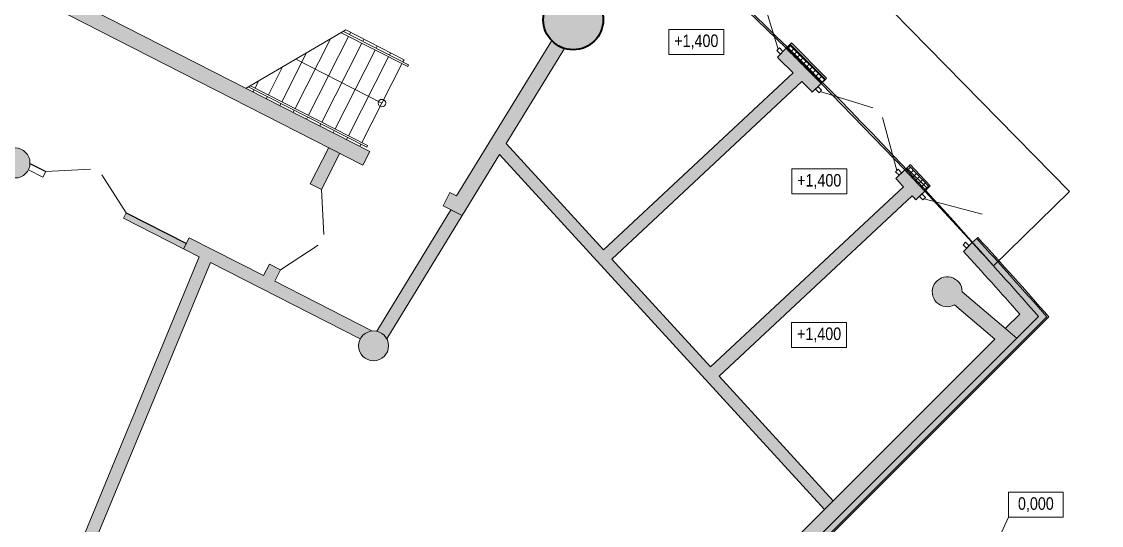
# Model space of a CAD drawing. Header units: millimetres. Extents: x 72919 to 485785, y -53256 to 338519.
# Drawn here: x 356589 to 378206, y 221098 to 231175 of the extents above; entities that cross this region are included whole.
import ezdxf

# ---------------------------------------------------------------- set-up
doc = ezdxf.new("R2010")
doc.units = ezdxf.units.MM
for name, color, linetype, lineweight in [('door', 177, 'Continuous', 9), ('h', 7, 'Continuous', 9), ('stairs', 4, 'Continuous', 5), ('wall', 5, 'Continuous', 40)]:
    doc.layers.add(name, color=color, linetype=linetype, lineweight=lineweight)
doc.styles.add('Шрифт надписей', font='ARIALN.TTF')

# ---------------------------------------------------------------- blocks, each defined once
blk = doc.blocks.new('Колонна ∅1200')
at = {"lineweight": 9, "ltscale": 400, "true_color": 0x000000}
h = blk.add_hatch(color=18, dxfattribs=at)
h.dxf.hatch_style = 1
edge = h.paths.add_edge_path()
edge.add_arc((0, 0), 600, 0, 360)
at = {"color": 18, "ltscale": 400, "true_color": 0x000000}
blk.add_circle((0, 0), 600, dxfattribs=at)

msp = doc.modelspace()

# ---------------------------------------------------------------- hatches: boundary and pattern name
at = {"ltscale": 500, "true_color": 0x000000}
h = msp.add_hatch(color=18, dxfattribs=at)
h.dxf.hatch_style = 1
h.paths.add_polyline_path([(363559.44563, 228573.96813), (363423.24908, 228306.66587), (357524.2839, 231312.32217), (357572.96958, 231431.32655), (357638.80496, 231590.66859)])
edge = h.paths.add_edge_path()
edge.add_line((366183.64011, 231782.26559), (367047.06949, 231342.32255))
edge.add_arc((367632.79563, 231212.22684), 600, 167.477312248, 224.022283272)
edge.add_line((367201.35388, 230795.26399), (365295.96751, 227686.27673))
edge.add_line((365295.96751, 227686.27673), (365163.28113, 227756.83185))
edge.add_line((365163.28113, 227756.83185), (365027.06264, 227489.48655))
edge.add_line((365027.06264, 227489.48655), (365408.35088, 227295.21156))
edge.add_line((365408.35088, 227295.21156), (367457.14537, 230638.51351))
edge.add_arc((367632.79563, 231212.22684), 600, 252.977307644, 498.522287876)
edge.add_line((367183.26758, 231609.62404), (366319.8382, 232049.56707))
edge.add_line((366319.8382, 232049.56707), (366183.64011, 231782.26559))
edge = h.paths.add_edge_path()
edge.add_line((364579.83122, 232599.45409), (364716.02931, 232866.75557))
edge.add_line((364716.02931, 232866.75557), (359684.70774, 235430.36406))
edge.add_arc((359385.11985, 235414.66944), 299.99872, 2.998834671, 127.50229041)
edge.add_line((359202.48268, 235652.66712), (359087.68878, 235375.49866))
edge.add_arc((359385.06588, 235414.64416), 299.94251, 187.499065476, 217.502295784)
edge.add_line((359147.1128, 235232.04119), (357655.02784, 231629.83405))
edge.add_line((357655.02784, 231629.83405), (357915.66401, 231475.12836))
edge.add_line((357915.66401, 231475.12836), (359424.27766, 235117.23334))
edge.add_arc((359385.11577, 235414.673), 300.00668, 277.50060816, 302.999137291)
edge.add_line((359548.50733, 235163.06377), (364579.83122, 232599.45409))
h = msp.add_hatch(color=18, dxfattribs=at)
h.dxf.hatch_style = 1
edge = h.paths.add_edge_path()
edge.add_arc((336810.43379, 180914.99944), 58990, 54.4763461264, 54.7241800759)
edge.add_line((370877.93421, 229073.3374), (368236.38564, 226608.71048))
edge.add_line((368236.38564, 226608.71048), (366290.76832, 228735.17441))
edge.add_line((366290.76832, 228735.17441), (366157.57056, 228517.81715))
edge.add_line((366157.57056, 228517.81715), (372010.44681, 222128.91942))
edge.add_line((372010.44681, 222128.91942), (372170.60006, 222316.43479))
edge.add_line((372170.60006, 222316.43479), (370552.2509, 224083.38856))
edge.add_line((370552.2509, 224083.38856), (373657.78341, 226981.17929))
edge.add_arc((336810.43379, 180914.99944), 58990, 51.3444346551, 51.5898786462)
edge.add_line((373460.10736, 227138.60301), (370383.38306, 224267.74999))
edge.add_line((370383.38306, 224267.74999), (368406.74542, 226425.74113))
edge.add_line((368406.74542, 226425.74113), (371085.92463, 228925.52774))
h.paths.add_polyline_path([(372170.60006, 222316.43479), (372010.44681, 222128.91942), (372662.90963, 221416.70238), (372836.06783, 221589.86057)])
edge = h.paths.add_edge_path()
edge.add_arc((295401.98044, 153531.21201), 108363.62729, 43.124967666, 43.1839497634, ccw=False)
edge.add_line((374492.74059, 227607.70881), (374669.61177, 227784.57999))
edge.add_arc((295401.98044, 153531.21201), 108613.62729, 43.1292850333, 43.4382715468)
edge.add_line((374268.02512, 228210.9752), (374180.09428, 228125.93469))
edge.add_line((374180.09428, 228125.93469), (374155.09428, 228100.93469))
edge.add_line((374155.09428, 228100.93469), (374154.67653, 228101.35243))
edge.add_line((374154.67653, 228101.35243), (374088.30958, 228037.16699))
edge.add_arc((295401.98044, 153531.21201), 108363.62729, 43.3161076353, 43.4368770861, ccw=False)
edge.add_line((374245.18014, 227871.14462), (373460.10736, 227138.60301))
edge.add_arc((336810.43379, 180914.99944), 58990, 51.3444346551, 51.5898786462, ccw=False)
edge.add_line((373657.78341, 226981.17929), (374416.442, 227689.08809))
edge = h.paths.add_edge_path()
edge.add_arc((399148.30661, 256394.25979), 37732.75183, 224.44334147, 224.896352112)
edge.add_line((372418.99961, 229761.48473), (372508.45524, 229847.99991))
edge.add_line((372508.45524, 229847.99991), (372533.45524, 229872.99991))
edge.add_line((372533.45524, 229872.99991), (372533.87299, 229872.58217))
edge.add_line((372533.87299, 229872.58217), (372598.71714, 229935.29486))
edge.add_arc((295401.98044, 153531.21201), 108613.62729, 44.7043289425, 45.2309496104)
edge.add_line((371893.21615, 230641.59324), (371830.77098, 230577.26913))
edge.add_line((371830.77098, 230577.26913), (371831.14152, 230576.89859))
edge.add_line((371831.14152, 230576.89859), (371806.14152, 230551.89859))
edge.add_line((371806.14152, 230551.89859), (371719.06856, 230462.20564))
edge.add_arc((275196.02953, 133197.28412), 137029.78517, 45.034543219, 45.2193455565, ccw=False)
edge.add_line((372032.28511, 230150.37394), (370877.93421, 229073.3374))
edge.add_arc((336810.43379, 180914.99944), 58990, 54.4763461263, 54.7241800758, ccw=False)
edge.add_line((371085.92463, 228925.52774), (372209.2645, 229973.65097))
edge = h.paths.add_edge_path()
edge.add_line((368985.93525, 233420.64579), (367946.16299, 231723.89167))
edge.add_arc((367632.79563, 231212.22684), 600, 46.490389398, 58.514757917, ccw=False)
edge.add_line((368045.88137, 231647.38218), (368946.43228, 233116.94769))
edge.add_arc((295249.37429, 153368.25395), 108586.88, 46.4992897387, 47.2584762687, ccw=False)
edge.add_line((369996.62642, 232133.46714), (370060.8599, 232199.63338))
edge.add_line((370060.8599, 232199.63338), (370060.48936, 232200.00392))
edge.add_line((370060.48936, 232200.00392), (370085.48936, 232225.00392))
edge.add_line((370085.48936, 232225.00392), (370170.775, 232312.85577))
edge.add_arc((295401.98044, 153531.21201), 108613.62729, 46.4970129946, 47.3526831875)
edge = h.paths.add_edge_path()
edge.add_arc((295401.98044, 153531.21201), 108613.62729, 47.3526831875, 47.4198833327)
edge.add_line((368892.18523, 233506.89477), (367832.68693, 231777.95069))
edge.add_arc((367632.79563, 231212.22684), 600, 58.514757917, 70.539788605, ccw=False)
edge.add_line((367946.16299, 231723.89167), (368985.93525, 233420.64579))
edge = h.paths.add_edge_path()
edge.add_line((375644.13739, 226358.89883), (375797.01785, 226562.42448))
edge.add_arc((295401.98044, 153531.21201), 108613.62729, 42.2521484315, 42.3901880622)
edge.add_line((375620.83453, 226755.90376), (375443.87387, 226578.9431))
edge.add_arc((295401.98044, 153531.21201), 108363.62729, 42.3019591669, 42.384162921, ccw=False)
edge.add_line((375548.59494, 226464.02975), (375574.40609, 226435.65553))
edge.add_line((375574.40609, 226435.65553), (375644.13739, 226358.89883))
edge = h.paths.add_edge_path()
edge.add_line((376295.99001, 225049.78275), (376528.51519, 224858.04387))
edge.add_line((376528.51519, 224858.04387), (376946.80219, 225276.33087))
edge.add_arc((295401.98044, 153531.21201), 108613.62729, 41.3421045776, 42.2521484315)
edge.add_line((375797.01785, 226562.42448), (375644.13739, 226358.89883))
edge.add_line((375644.13739, 226358.89883), (375675.38854, 226324.4512))
edge.add_line((375675.38854, 226324.4512), (375717.99914, 226277.43432))
edge.add_arc((295401.98044, 153531.21201), 108363.62729, 41.4925863822, 42.1687053909, ccw=False)
edge.add_line((376570.8292, 225324.62195), (376295.99001, 225049.78275))
h = msp.add_hatch(color=18, dxfattribs=at)
h.dxf.hatch_style = 1
edge = h.paths.add_edge_path()
edge.add_arc((356457.4012, 228346.97464), 300, 0, 360)
h = msp.add_hatch(color=18, dxfattribs=at)
h.dxf.hatch_style = 1
h.paths.add_polyline_path([(365408.35088, 227295.21156), (365274.16269, 227363.58348), (363792.61142, 224945.91153, -0.1317226097), (363899.70517, 224833.34524)])
h.paths.add_polyline_path([(365274.16269, 227363.58348), (365184.9101, 227409.0597), (363698.43775, 224983.37671, -0.0850716315), (363792.61142, 224945.91153)])
h.paths.add_polyline_path([(362961.88543, 228541.74109), (362739.13355, 228655.23822), (362369.107, 227928.92552), (362591.86461, 227815.43964)])
h = msp.add_hatch(color=18, dxfattribs=at)
h.dxf.hatch_style = 1
h.paths.add_polyline_path([(359833.03567, 226628.44519), (358760.99087, 227173.37066), (358627.38509, 227241.52462), (358684.12208, 227352.91002), (359889.32858, 226738.94787)])
h = msp.add_hatch(color=18, dxfattribs=at)
h.dxf.hatch_style = 1
edge = h.paths.add_edge_path()
edge.add_arc((359638.39608, 218166.84822), 300, 128.241515783, 177.49029633)
edge.add_line((359338.68383, 218179.9848), (353716.68986, 221044.53391))
edge.add_line((353716.68986, 221044.53391), (353830.18749, 221267.28554))
edge.add_line((353830.18749, 221267.28554), (357265.06005, 219517.13049))
edge.add_line((357265.06005, 219517.13049), (360144.89692, 226469.56473))
edge.add_line((360144.89692, 226469.56473), (359833.03567, 226628.44519))
edge.add_line((359833.03567, 226628.44519), (359946.52139, 226851.20276))
edge.add_line((359946.52139, 226851.20276), (361433.983, 226093.40203))
edge.add_line((361433.983, 226093.40203), (361552.00869, 226325.07068))
edge.add_line((361552.00869, 226325.07068), (361774.7663, 226211.5848))
edge.add_line((361774.7663, 226211.5848), (361656.74082, 225979.91654))
edge.add_line((361656.74082, 225979.91654), (363603.51097, 224988.11736))
edge.add_line((363603.51097, 224988.11736), (363603.02285, 224987.78126))
edge.add_arc((363635.5101, 224689.54548), 300, 96.21679904, 152.714470624)
edge.add_line((363368.89019, 224827.07301), (360368.34235, 226355.7285))
edge.add_line((360368.34235, 226355.7285), (357488.50038, 219403.28195))
edge.add_line((357488.50038, 219403.28195), (359452.70278, 218402.4708))
h = msp.add_hatch(color=18, dxfattribs=at)
h.dxf.hatch_style = 1
edge = h.paths.add_edge_path()
edge.add_line((369920.60284, 218672.60253), (370131.83835, 218461.36702))
edge.add_line((370131.83835, 218461.36702), (376511.34143, 224840.87011))
edge.add_line((376511.34143, 224840.87011), (375419.76704, 225772.36908))
edge.add_arc((375119.77484, 225770.2047), 300, 0.413370428, 299.317838551)
edge.add_line((375266.67103, 225508.62964), (376069.62943, 224823.42217))
edge.add_line((376069.62943, 224823.42217), (366869.28879, 215623.08153))
edge.add_line((366869.28879, 215623.08153), (367081.42082, 215410.9495))
edge.add_line((367081.42082, 215410.9495), (369283.31021, 217612.83889))
edge.add_line((369283.31021, 217612.83889), (369072.07471, 217824.07439))
edge.add_line((369072.07471, 217824.07439), (369920.60284, 218672.60253))
h = msp.add_hatch(color=18, dxfattribs=at)
h.dxf.hatch_style = 1
edge = h.paths.add_edge_path()
edge.add_arc((363635.5101, 224689.54548), 300, 0, 360)
at = {"layer": 'wall', "lineweight": 18, "ltscale": 0.007407, "true_color": 0x000000}
h = msp.add_hatch(color=18, dxfattribs=at)
h.dxf.hatch_style = 1
h.paths.add_polyline_path([(376946.80219, 225276.33087), (367081.42082, 215410.9495), (367166.27363, 215326.09668), (377111.20486, 225271.02791), (375709.46303, 226836.80487), (375620.83453, 226755.90376)])

# ---------------------------------------------------------------- linework, layer by layer
at = {"color": 1, "lineweight": 18, "ltscale": 3000}
msp.add_line((361087.38026, 229844.97428), (363079.09175, 231007.24148), dxfattribs=at)
at = {"color": 18, "ltscale": 500, "true_color": 0x000000}
for points in [[(415650.43379, 180914.99944, 0.4142135624), (336810.43379, 259754.99944), (221610.43379, 259754.99944, 0.4142135624), (142770.43379, 180914.99944), (142770.43379, 104414.99944, 0.4142135624), (221610.43379, 25574.99944), (336810.43379, 25574.99944, 0.4142135624), (415650.43379, 104414.99944)], [(414950.43379, 180914.99944, 0.4142135624), (336810.43379, 259054.99944), (221610.43379, 259054.99944, 0.4142135624), (143470.43379, 180914.99944), (143470.43379, 104414.99944, 0.4142135624), (221610.43379, 26274.99944), (336810.43379, 26274.99944, 0.4142135624), (414950.43379, 104414.99944)]]:
    msp.add_lwpolyline(points, format="xyb", close=True, dxfattribs=at)
for points in [[(370170.775, 232312.85577), (371892.78375, 230641.14784)], [(372598.71714, 229935.29486), (374268.02512, 228210.9752)], [(356757.14434, 228334.56291), (357071.51752, 228174.41315)], [(375620.83453, 226755.90376), (374669.61177, 227784.57999)], [(358684.11345, 227352.91539), (359889.32858, 226738.94787)], [(375801.04398, 226567.13847), (375797.01785, 226562.42448)]]:
    msp.add_lwpolyline(points, dxfattribs=at)
at = {"layer": 'door', "ltscale": 100}
for p, q in [((371734.71881, 230621.88387), (371414.54336, 231674.25628)), ((371710.43084, 230597.60927), (371760.43084, 230647.60927)), ((371781.14152, 230526.89859), (371710.43084, 230597.60927)), ((371760.43084, 230647.60927), (371831.14152, 230576.89859)), ((371831.14152, 230576.89859), (371781.14152, 230526.89859)), ((372483.45524, 229822.99991), (372533.45524, 229872.99991)), ((372554.16592, 229752.28923), (372483.45524, 229822.99991)), ((372533.45524, 229872.99991), (372604.16592, 229802.28923)), ((372604.16592, 229802.28923), (372554.16592, 229752.28923)), ((372579.16592, 229777.28923), (373630.93207, 229452.14822)), ((374109.3836, 228196.64536), (373821.75128, 229254.84351)), ((374084.3836, 228171.64536), (374134.3836, 228221.64536)), ((374155.09428, 228100.93469), (374084.3836, 228171.64536)), ((374134.3836, 228221.64536), (374205.09428, 228150.93469)), ((374205.09428, 228150.93469), (374155.09428, 228100.93469)), ((374563.54576, 227678.51397), (374613.54576, 227728.51397)), ((374634.25643, 227607.8033), (374563.54576, 227678.51397)), ((374613.54576, 227728.51397), (374684.25643, 227657.8033)), ((374684.25643, 227657.8033), (374634.25643, 227607.8033)), ((375436.64352, 226713.13411), (375486.64352, 226763.13411)), ((375486.64352, 226763.13411), (375557.3542, 226692.42343)), ((375507.3542, 226642.42343), (375436.64352, 226713.13411)), ((375557.3542, 226692.42343), (375507.3542, 226642.42343))]:
    msp.add_line(p, q, dxfattribs=at)
at = {"layer": 'door', "linetype": 'ByBlock', "ltscale": 100}
for p, q in [((357071.52196, 228174.41088), (357970.28606, 228221.56065)), ((358193.77777, 228107.74244), (358683.99271, 227352.96478)), ((362639.01438, 226916.67555), (362591.86461, 227815.43964)), ((375818.36743, 227322.22044), (374659.25643, 227632.8033)), ((361774.7663, 226211.5848), (362529.54396, 226701.79974))]:
    msp.add_line(p, q, dxfattribs=at)
at = {"layer": 'h'}
for points in [[(369546.66964, 231018.80893), (370646.66964, 231018.80893), (370646.66964, 230518.80893), (369546.66964, 230518.80893)], [(372007.32748, 228227.97417), (373107.32748, 228227.97417), (373107.32748, 227727.97417), (372007.32748, 227727.97417)], [(372004.43754, 225157.64626), (373104.43754, 225157.64626), (373104.43754, 224657.64626), (372004.43754, 224657.64626)], [(376343.74821, 221761.62395), (377443.74821, 221761.62395), (377443.74821, 221261.62395), (376343.74821, 221261.62395)], [(376343.74821, 221761.62395), (377443.74821, 221761.62395), (377443.74821, 221261.62395), (376343.74821, 221261.62395)]]:
    msp.add_lwpolyline(points, close=True, dxfattribs=at)
at = {"layer": 'h', "ltscale": 0.740741}
msp.add_lwpolyline([(376343.74821, 221261.62395), (376095.84002, 220707.13708)], dxfattribs=at)
msp.add_lwpolyline([(376343.74821, 221261.62395), (376095.84002, 220707.13708)], dxfattribs=at)
at = {"layer": 'stairs', "color": 4, "lineweight": 15, "ltscale": 100}
for p, q in [((363134.97904, 230877.75645), (362331.42218, 229300.68793)), ((363175.63486, 230957.54794), (363153.13853, 230913.39643)), ((362773.34951, 230828.82499), (362064.12026, 229436.88513)), ((363402.28109, 230741.55948), (362598.72411, 229164.49072)), ((363442.93679, 230821.35073), (363420.44045, 230777.19922)), ((363710.23871, 230685.15352), (363687.74238, 230641.00201)), ((362294.17689, 230549.20286), (361796.81833, 229573.08234)), ((363669.58314, 230605.36251), (362866.02604, 229028.29351)), ((363936.88519, 230469.16555), (363133.32796, 228892.0963)), ((363977.54064, 230548.95631), (363955.04431, 230504.8048)), ((361814.41076, 230268.41584), (361529.51641, 229709.27955)), ((363802.40857, 229544.43384), (362078.01114, 230423.05891)), ((364204.18724, 230332.96858), (363400.62989, 228755.89909)), ((364244.84257, 230412.7591), (364222.34624, 230368.60759)), ((361244.0545, 229809.83581), (361221.35614, 229765.2878)), ((361334.64677, 229987.63304), (361262.21448, 229845.47676)), ((361511.35655, 229673.63884), (361488.65804, 229629.09055)), ((361778.6586, 229537.44187), (361755.95995, 229492.89329)), ((362045.96065, 229401.24491), (362023.26185, 229356.69604)), ((362313.2627, 229265.04794), (362290.56375, 229220.49878)), ((362580.56475, 229128.85098), (362557.86566, 229084.30152)), ((362847.8668, 228992.65401), (362825.16756, 228948.10427)), ((363115.16885, 228856.45705), (363092.46946, 228811.90701)), ((363382.4709, 228720.26008), (363359.77137, 228675.70976))]:
    msp.add_line(p, q, dxfattribs=at)
for points in [[(363033.48153, 230974.36475), (364337.97387, 230309.69234), (364319.81492, 230274.05344), (362986.68369, 230953.31657)], [(364244.84256, 230413.26146), (363079.09175, 231007.24148)], [(361169.33692, 229892.80026), (363516.25753, 228696.98384), (363498.09858, 228661.34494), (361128.26568, 229868.83305)]]:
    msp.add_lwpolyline(points, dxfattribs=at)
msp.add_circle((363802.40857, 229544.43384), 75.52444, dxfattribs=at)
at = {"layer": 'wall', "color": 18, "lineweight": 18, "ltscale": 0.007407, "true_color": 0x000000}
for p, q in [((368236.38564, 226608.71048), (372032.28511, 230150.37394)), ((372210.13805, 229974.46603), (368406.74542, 226425.74113)), ((366290.76832, 228735.17441), (368236.38564, 226608.71048)), ((366157.57056, 228517.81715), (372662.99923, 221416.60457)), ((357071.51752, 228174.41315), (357014.77753, 228063.03284)), ((370383.38306, 224267.74999), (374245.18583, 227871.14993)), ((374418.12181, 227690.65553), (370552.2509, 224083.38856)), ((374492.74059, 227607.70881), (374669.61177, 227784.57999)), ((358684.11345, 227352.91539), (358627.37346, 227241.53508)), ((365408.35088, 227295.21156), (363899.22582, 224832.56302)), ((360144.89692, 226469.56473), (358870.64196, 223393.16296)), ((368406.74542, 226425.74113), (370383.38306, 224267.74999)), ((361656.74082, 225979.91654), (363603.97096, 224987.88301)), ((366869.28879, 215623.08153), (376069.62943, 224823.42217)), ((376511.34143, 224840.87011), (367081.42082, 215410.9495)), ((370552.2509, 224083.38856), (372836.06783, 221589.86057))]:
    msp.add_line(p, q, dxfattribs=at)
msp.add_lwpolyline([(369292.06413, 233133.97875), (370831.3647, 234639.07544), (377568.03598, 227777.61918), (376044.0817, 226287.52777, 0.0298176984)], format="xyb", close=True, dxfattribs=at)
for points in [[(366319.8382, 232049.56707), (367183.26758, 231609.62404, -1.8330825374), (367457.14537, 230638.51351), (366290.76832, 228735.17441)], [(366157.57056, 228517.81715), (365408.35088, 227295.21156), (365027.06264, 227489.48655), (365163.28113, 227756.83185), (365297.80867, 227689.28018), (367201.35388, 230795.26399, -0.2518552105), (367047.06949, 231342.32255), (366183.64011, 231782.26559)], [(372032.28511, 230150.37394, 0.0008063525), (371719.06856, 230462.20564)], [(372598.71714, 229935.29486, 0.0022978202), (371893.21615, 230641.59324)], [(372418.99961, 229761.48473, -0.0019767455), (372209.25276, 229973.66294)], [(374669.61177, 227784.57999, 0.0013482088), (374268.02512, 228210.9752)], [(374245.18014, 227871.14462, 0.0005269562), (374088.30958, 228037.16699)], [(374492.74059, 227607.70881, 0.0002573581), (374416.44196, 227689.08813, 0.0002573581)], [(376295.99001, 225049.78275), (376570.8292, 225324.62195, 0.0038902562), (375443.87387, 226578.9431), (375620.83453, 226755.90376)], [(376946.80219, 225276.33087, 0.0045731588), (375620.83453, 226755.90376, 0.0045731588)], [(359338.68383, 218179.9848), (353716.68986, 221044.53391, 0.2182575771), (353830.18749, 221267.28554), (357265.06005, 219517.13049), (358725.21773, 223042.0832), (358725.36713, 223042.44386), (358872.8938, 223392.63793), (358870.64196, 223393.16296)]]:
    msp.add_lwpolyline(points, format="xyb", dxfattribs=at)
msp.add_lwpolyline([(363559.44563, 228573.96813), (363423.24908, 228306.66587), (357524.2839, 231312.32217), (357586.29783, 231463.90534), (357638.80496, 231590.66859)], close=True, dxfattribs=at)
at = {"layer": 'wall', "color": 18, "lineweight": 18, "ltscale": 0.007407, "true_color": 0x000000, "extrusion": (-0.706707, 0.707506, 0)}
for points, elevation in [([(-426232.79399, 0), (-426112.79399, 0)], -99639.32731), ([(-426262.79399, 0), (-426232.79399, 0)], -99639.32731), ([(-426112.79399, 0), (-426232.79399, 0)], -100637.62038), ([(-426232.79399, 0), (-426262.79399, 0)], -100637.62038)]:
    msp.add_lwpolyline(points, dxfattribs=dict(at, elevation=elevation))
at = {"layer": 'wall', "color": 18, "lineweight": 18, "ltscale": 0.007407, "true_color": 0x000000}
for points in [[(372609.15334, 229945.71928), (371903.25343, 230651.61919)], [(371912.48763, 230622.29997), (371997.34046, 230707.1528)], [(372671.06013, 230007.55618), (371965.16022, 230713.45609)], [(371893.21615, 230641.59324), (371719.06856, 230462.20564)], [(371974.32453, 230560.39318), (372059.17736, 230645.24601)], [(372036.16143, 230498.4864), (372121.01426, 230583.33922)], [(372097.99833, 230436.57961), (372182.85116, 230521.43243)], [(372159.83523, 230374.67282), (372244.68805, 230459.52565)], [(372345.34592, 230188.95245), (372430.19875, 230273.80528)], [(372530.85662, 230003.23209), (372615.70944, 230088.08491)], [(372418.59739, 229761.09573), (372598.71714, 229935.29486)], [(362739.13355, 228655.23822), (362369.107, 227928.92552), (362591.86461, 227815.43964), (362961.88543, 228541.74109)], [(356724.71395, 228210.79867), (357014.77753, 228063.03284)], [(374268.02512, 228210.9752), (374088.30958, 228037.16699)], [(374296.70986, 228180.51842), (374381.60076, 228265.40931)], [(374721.46054, 227833.41209), (374307.09794, 228247.77468)], [(374356.72786, 228116.79273), (374441.61875, 228201.68362)], [(374416.74586, 228053.06704), (374501.63675, 228137.95793)], [(374476.76385, 227989.34135), (374561.65475, 228074.23224)], [(374536.78185, 227925.61566), (374621.67275, 228010.50655)], [(374596.79985, 227861.88997), (374681.69074, 227946.78086)], [(374656.81785, 227798.16428), (374741.70874, 227883.05518)], [(363698.16401, 224982.93002), (365184.9101, 227409.0597), (365408.35088, 227295.21156)], [(358627.37346, 227241.53508), (359832.58859, 226627.56756)], [(360144.89692, 226469.56473), (359833.03567, 226628.44519), (359946.52139, 226851.20276)], [(361433.98337, 226093.40276), (359946.5156, 226851.20571)], [(375620.83453, 226755.90376), (375709.46303, 226836.80487)], [(375731.62015, 226857.03015), (375709.46303, 226836.80487)], [(363368.89019, 224827.07301), (360368.34235, 226355.7285), (359101.03694, 223296.10419), (359102.99073, 223294.85964), (358955.46406, 222944.66558), (358955.61271, 222945.02443), (357488.50038, 219403.28195), (359452.70278, 218402.4708)], [(361433.98337, 226093.40276), (361552.00869, 226325.07068), (361774.7663, 226211.5848), (361656.74099, 225979.91688)], [(375419.76704, 225772.36908), (376511.34143, 224840.87011)], [(375266.67103, 225508.62964), (376069.62943, 224823.42217)], [(377111.20486, 225271.02791), (367166.27363, 215326.09668)], [(376511.34143, 224840.87011), (376946.80219, 225276.33087)]]:
    msp.add_lwpolyline(points, dxfattribs=at)
at = {"layer": 'wall', "color": 18, "lineweight": 18, "ltscale": 0.007407, "true_color": 0x000000, "extrusion": (0.707506, 0.706707, 0)}
for points, elevation in [([(-99639.32731, 0), (-100637.62038, 0)], 426232.79399), ([(-100637.62038, 0), (-99639.32731, 0)], 426262.79399), ([(-99639.32731, 0), (-100637.62038, 0)], 426112.79399)]:
    msp.add_lwpolyline(points, dxfattribs=dict(at, elevation=elevation))
at = {"layer": 'wall', "color": 18, "lineweight": 18, "ltscale": 0.007407, "true_color": 0x000000, "extrusion": (0.707107, -0.707107, 0)}
for points, elevation in [([(426056.18712, 0), (426176.18714, 0)], 100344.74981), ([(426056.1377, 0), (426176.13772, 0)], 100432.24981), ([(426056.03886, 0), (426176.03888, 0)], 100607.24981), ([(426055.98944, 0), (426175.98946, 0)], 100694.74981), ([(426055.8906, 0), (426175.89062, 0)], 100869.74981), ([(411884.30504, 0), (425976.68678, 0)], 107397.21878)]:
    msp.add_lwpolyline(points, dxfattribs=dict(at, elevation=elevation))
at = {"layer": 'wall', "color": 18, "lineweight": 18, "ltscale": 0.007407, "true_color": 0x000000, "extrusion": (0.685612, -0.727967, 0)}
for points, elevation in [([(429038.97991, 0), (428918.97991, 0)], 90472.71692), ([(429068.97991, 0), (429038.97991, 0)], 90472.71692), ([(428918.97991, 0), (429038.97991, 0)], 91058.45125), ([(429038.97991, 0), (429068.97991, 0)], 91058.45125)]:
    msp.add_lwpolyline(points, dxfattribs=dict(at, elevation=elevation))
at = {"layer": 'wall', "color": 18, "lineweight": 18, "ltscale": 0.007407, "true_color": 0x000000, "extrusion": (0.727967, 0.685612, 0)}
for points, elevation in [([(-91058.45125, 0), (-90472.71692, 0)], 429038.97991), ([(-91058.45125, 0), (-90472.71692, 0)], 429068.97991), ([(-90472.71692, 0), (-91058.45125, 0)], 428918.97991)]:
    msp.add_lwpolyline(points, dxfattribs=dict(at, elevation=elevation))
at = {"layer": 'wall', "color": 18, "lineweight": 18, "ltscale": 0.007407, "true_color": 0x000000}
for centre in [(356457.4012, 228346.97464), (363635.5101, 224689.54548)]:
    msp.add_circle(centre, 300, dxfattribs=at)
at = {"layer": 'wall', "color": 18, "lineweight": 18, "ltscale": 0.007407, "true_color": 0x000000, "extrusion": (0, 0, -1)}
msp.add_arc((-295401.98044, 153531.21201), 108733.62729, 137.6098119531, 138.7172242003, dxfattribs=at)
at = {"layer": 'wall', "color": 18, "lineweight": 18, "ltscale": 0.007407, "true_color": 0x000000}
for centre, radius, start, end in [((295401.98044, 153531.21201), 108763.62729, 41.2679730183, 42.3901880469), ((375119.77484, 225770.2047), 300, 0.413370427, 299.317838554)]:
    msp.add_arc(centre, radius, start, end, dxfattribs=at)

# ---------------------------------------------------------------- block references
at = {"layer": 'wall', "color": 18, "lineweight": 18, "ltscale": 0.007407, "true_color": 0x000000, "rotation": 180}
msp.add_blockref('Колонна ∅1200', (367632.62412, 231212.24274), dxfattribs=at)

# ---------------------------------------------------------------- texts
at = {"layer": 'h', "char_height": 250, "attachment_point": 5, "style": 'Шрифт надписей'}
for s, insert in [('+1,400', (370096.66964, 230768.80893)), ('+1,400', (372557.32748, 227977.97417)), ('+1,400', (372554.43754, 224907.64626)), ('0,000', (376893.74821, 221511.62395)), ('0,000', (376893.74821, 221511.62395))]:
    msp.add_mtext_dynamic_manual_height_columns(s, width=5.8397345, gutter_width=50, heights=[0], dxfattribs=dict(at, insert=insert))

doc.saveas('drawing.dxf')
